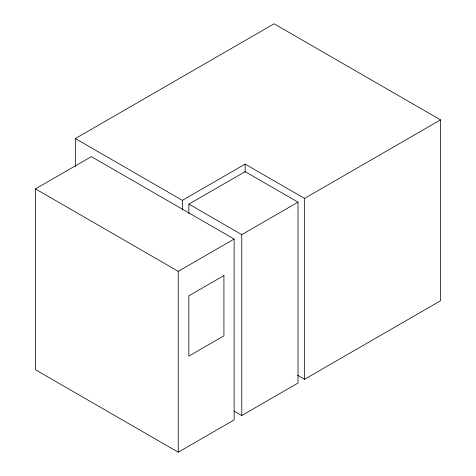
<?xml version="1.0" encoding="UTF-8"?>
<svg xmlns="http://www.w3.org/2000/svg" width="476" height="476" viewBox="0 0 476 476"><rect width="100%" height="100%" fill="white"/><g stroke="black" fill="none" stroke-linecap="round" stroke-linejoin="round"><path stroke-width="0.71" d="M75.339 166.725L75.339 138.552L274.099 23.8L440.532 119.887L440.532 300.767L304.545 379.277L297.518 375.225M35.468 188.895L91.35 156.628L234.127 239.059L234.127 419.933L178.238 452.2L35.468 369.769L35.468 188.895L178.238 271.326L234.127 239.059M75.339 138.552L182.367 200.348L245.14 164.107L304.545 198.403L440.532 119.887M188.895 213.754L188.895 204.115L245.14 171.646L298.018 202.169L298.018 383.049L241.772 415.518L234.127 411.103M188.895 204.115L241.772 234.644L298.018 202.169M304.545 198.403L304.545 379.277M245.14 164.107L245.14 172.258M241.772 234.644L241.772 415.518M182.367 200.348L182.367 209.981M178.238 271.326L178.238 452.2M223.928 275.562L188.847 295.816L188.847 356.107L223.928 335.854L223.928 275.562"/></g></svg>
